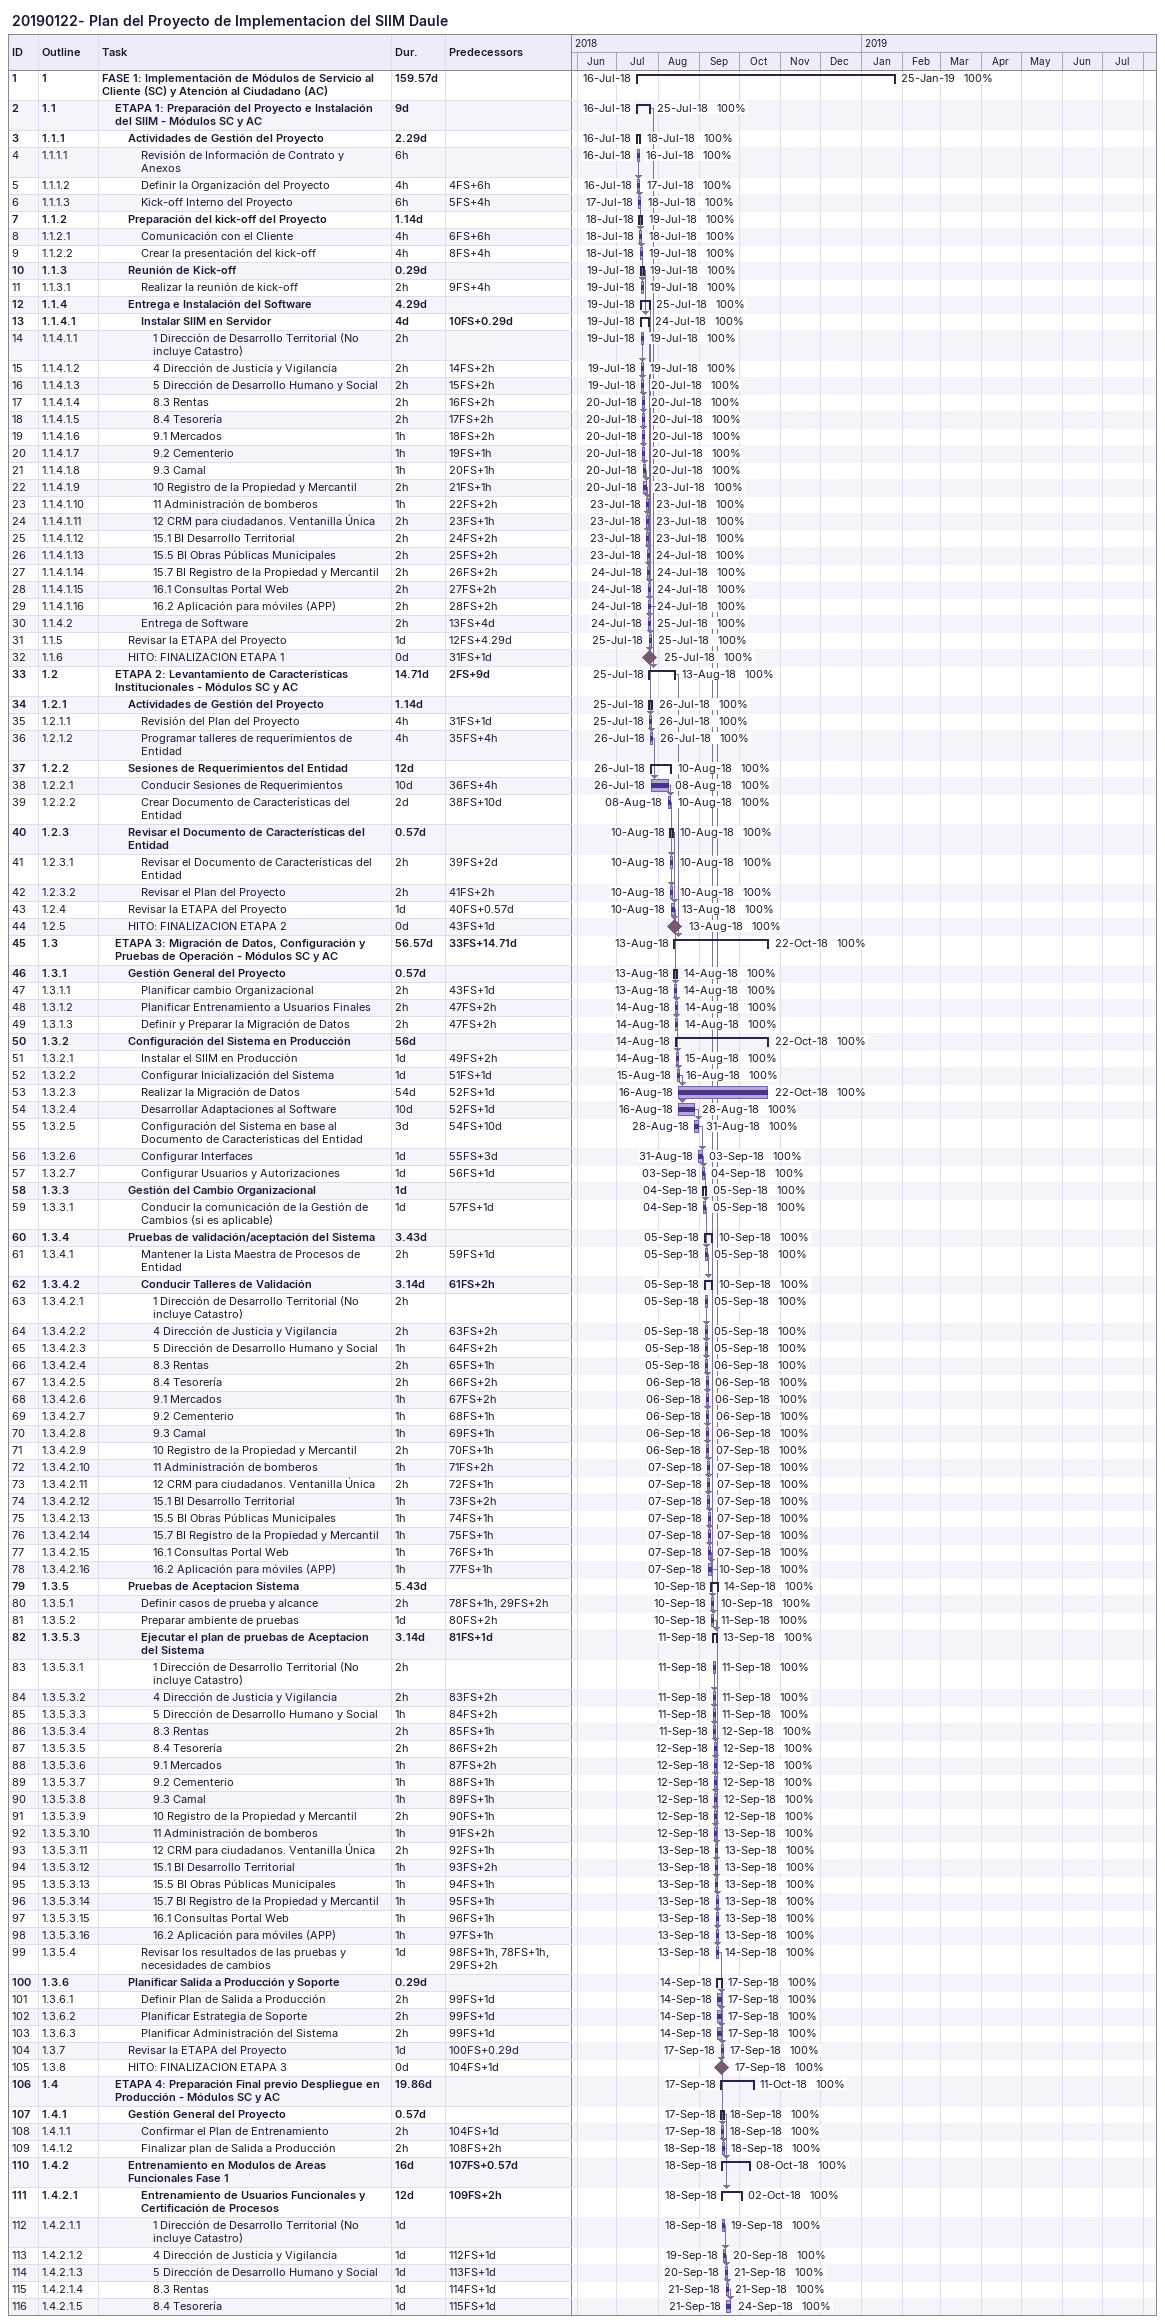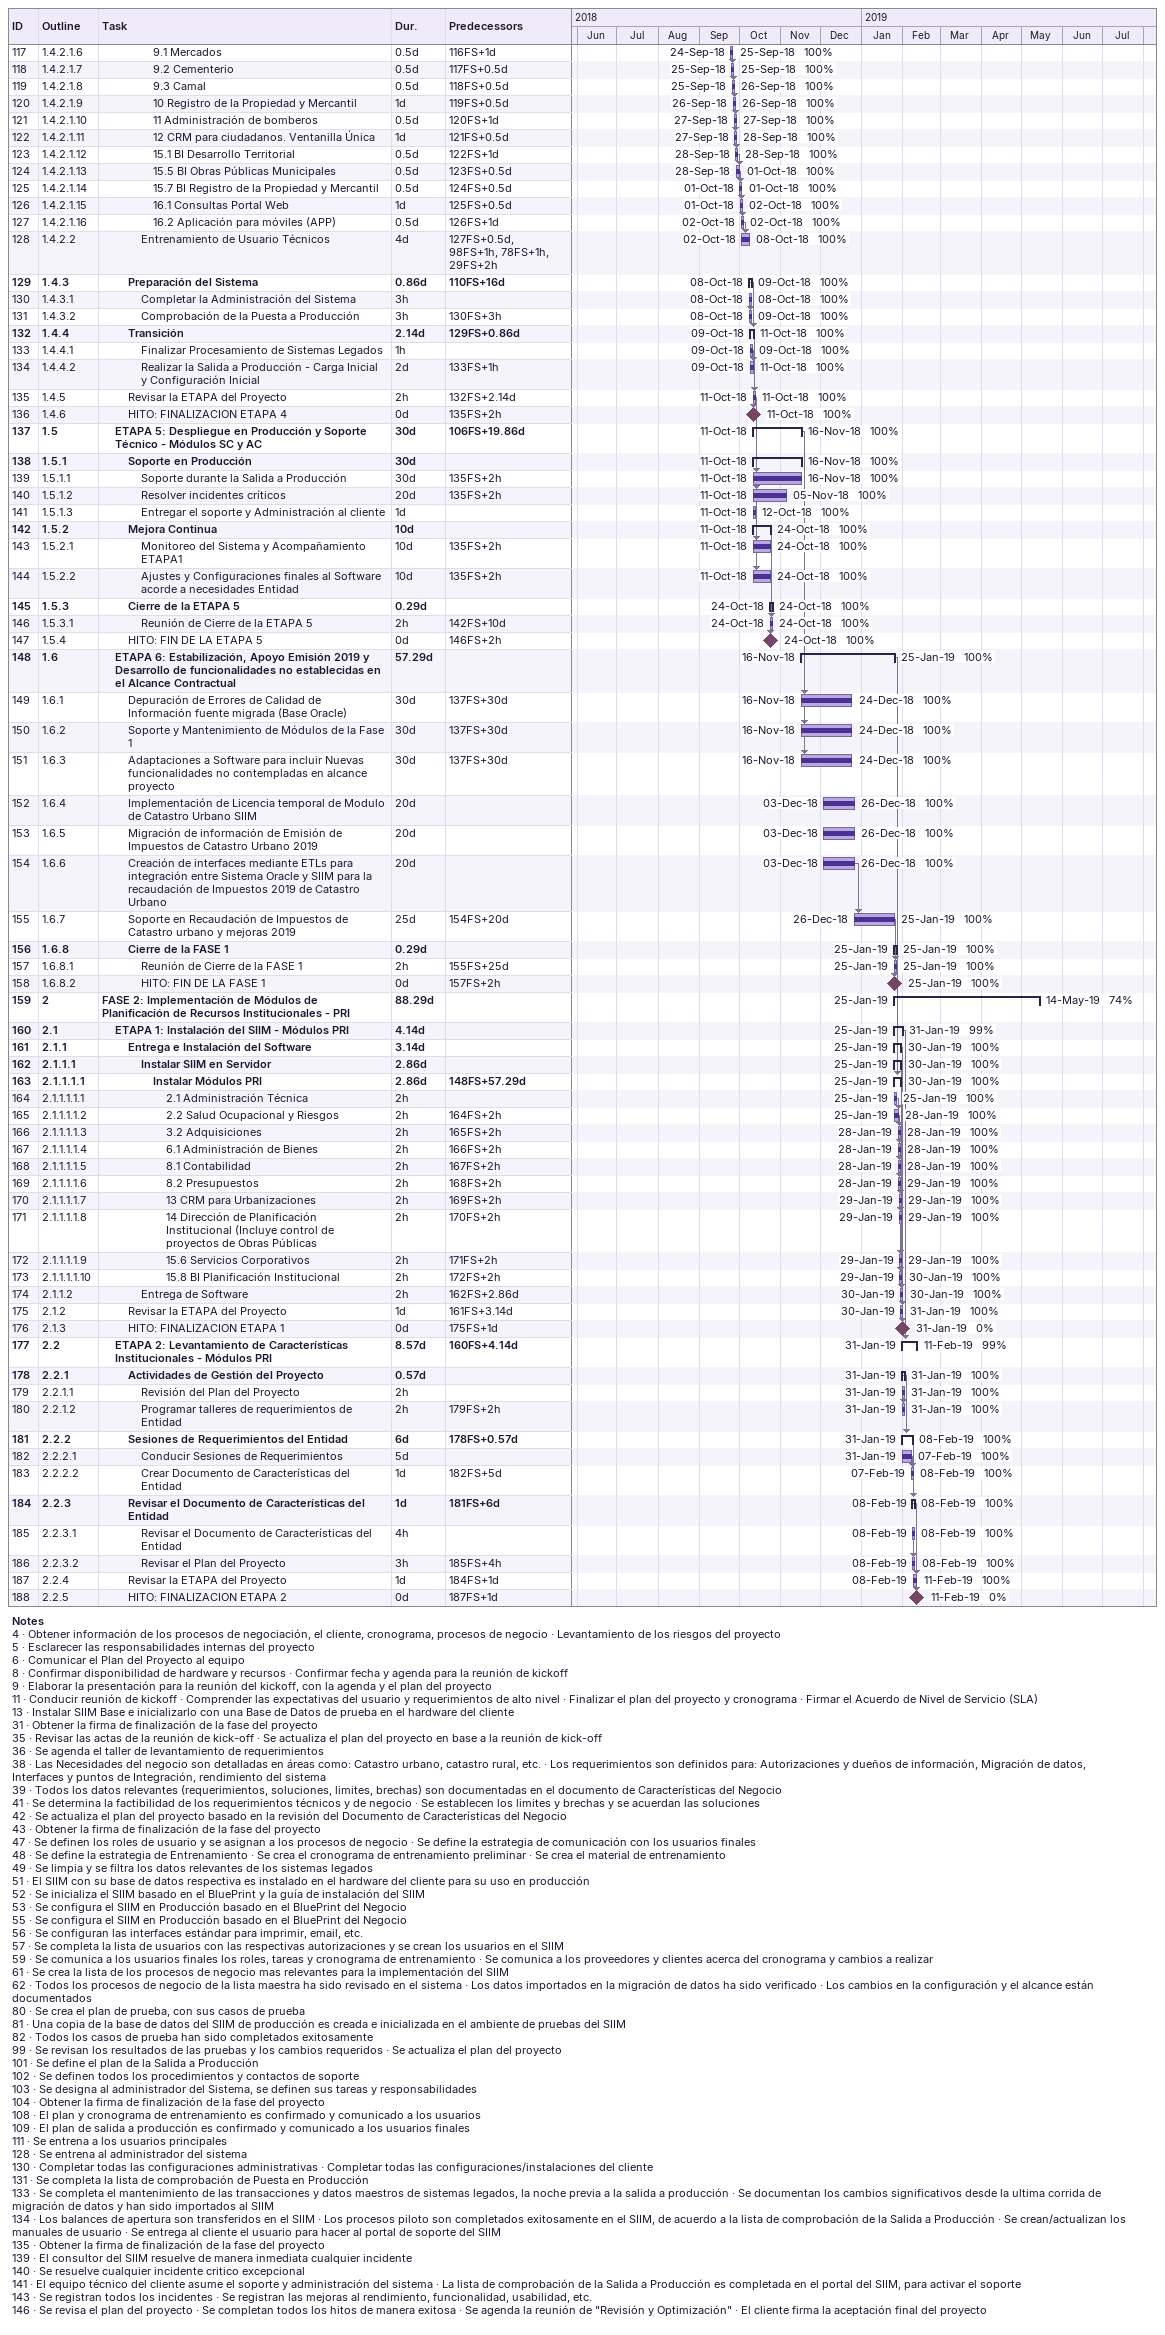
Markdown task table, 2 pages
20190122- Plan del Proyecto de Implementacion del SIIM Daule

| ID | WBS | Task | Duration | Start | Finish | Predecessors | % complete |
|---|---|---|---|---|---|---|---|
| 1 | 1 | **FASE 1: Implementación de Módulos de Servicio al Cliente (SC) y Atención al Ciudadano (AC)** | 159.57d | 2018-07-16 | 2019-01-25 |  | 100 |
| 2 | 1.1 | **ETAPA 1: Preparación del Proyecto e Instalación del SIIM - Módulos SC y AC** | 9d | 2018-07-16 | 2018-07-25 |  | 100 |
| 3 | 1.1.1 | **Actividades de Gestión del Proyecto** | 2.29d | 2018-07-16 | 2018-07-18 |  | 100 |
| 4 | 1.1.1.1 | Revisión de Información de Contrato y Anexos | 6h | 2018-07-16 | 2018-07-16 |  | 100 |
| 5 | 1.1.1.2 | Definir la Organización del Proyecto | 4h | 2018-07-16 | 2018-07-17 | 4FS+6h | 100 |
| 6 | 1.1.1.3 | Kick-off Interno del Proyecto | 6h | 2018-07-17 | 2018-07-18 | 5FS+4h | 100 |
| 7 | 1.1.2 | **Preparación del kick-off del Proyecto** | 1.14d | 2018-07-18 | 2018-07-19 |  | 100 |
| 8 | 1.1.2.1 | Comunicación con el Cliente | 4h | 2018-07-18 | 2018-07-18 | 6FS+6h | 100 |
| 9 | 1.1.2.2 | Crear la presentación del kick-off | 4h | 2018-07-18 | 2018-07-19 | 8FS+4h | 100 |
| 10 | 1.1.3 | **Reunión de Kick-off** | 0.29d | 2018-07-19 | 2018-07-19 |  | 100 |
| 11 | 1.1.3.1 | Realizar la reunión de kick-off | 2h | 2018-07-19 | 2018-07-19 | 9FS+4h | 100 |
| 12 | 1.1.4 | **Entrega e Instalación del Software** | 4.29d | 2018-07-19 | 2018-07-25 |  | 100 |
| 13 | 1.1.4.1 | **Instalar SIIM en Servidor** | 4d | 2018-07-19 | 2018-07-24 | 10FS+0.29d | 100 |
| 14 | 1.1.4.1.1 | 1 Dirección de Desarrollo Territorial (No incluye Catastro) | 2h | 2018-07-19 | 2018-07-19 |  | 100 |
| 15 | 1.1.4.1.2 | 4 Dirección de Justicia y Vigilancia | 2h | 2018-07-19 | 2018-07-19 | 14FS+2h | 100 |
| 16 | 1.1.4.1.3 | 5 Dirección de Desarrollo Humano y Social | 2h | 2018-07-19 | 2018-07-20 | 15FS+2h | 100 |
| 17 | 1.1.4.1.4 | 8.3 Rentas | 2h | 2018-07-20 | 2018-07-20 | 16FS+2h | 100 |
| 18 | 1.1.4.1.5 | 8.4 Tesorería | 2h | 2018-07-20 | 2018-07-20 | 17FS+2h | 100 |
| 19 | 1.1.4.1.6 | 9.1 Mercados | 1h | 2018-07-20 | 2018-07-20 | 18FS+2h | 100 |
| 20 | 1.1.4.1.7 | 9.2 Cementerio | 1h | 2018-07-20 | 2018-07-20 | 19FS+1h | 100 |
| 21 | 1.1.4.1.8 | 9.3 Camal | 1h | 2018-07-20 | 2018-07-20 | 20FS+1h | 100 |
| 22 | 1.1.4.1.9 | 10 Registro de la Propiedad y Mercantil | 2h | 2018-07-20 | 2018-07-23 | 21FS+1h | 100 |
| 23 | 1.1.4.1.10 | 11 Administración de bomberos | 1h | 2018-07-23 | 2018-07-23 | 22FS+2h | 100 |
| 24 | 1.1.4.1.11 | 12 CRM para ciudadanos. Ventanilla Única | 2h | 2018-07-23 | 2018-07-23 | 23FS+1h | 100 |
| 25 | 1.1.4.1.12 | 15.1 BI Desarrollo Territorial | 2h | 2018-07-23 | 2018-07-23 | 24FS+2h | 100 |
| 26 | 1.1.4.1.13 | 15.5 BI Obras Públicas Municipales | 2h | 2018-07-23 | 2018-07-24 | 25FS+2h | 100 |
| 27 | 1.1.4.1.14 | 15.7 BI Registro de la Propiedad y Mercantil | 2h | 2018-07-24 | 2018-07-24 | 26FS+2h | 100 |
| 28 | 1.1.4.1.15 | 16.1 Consultas Portal Web | 2h | 2018-07-24 | 2018-07-24 | 27FS+2h | 100 |
| 29 | 1.1.4.1.16 | 16.2 Aplicación para móviles (APP) | 2h | 2018-07-24 | 2018-07-24 | 28FS+2h | 100 |
| 30 | 1.1.4.2 | Entrega de Software | 2h | 2018-07-24 | 2018-07-25 | 13FS+4d | 100 |
| 31 | 1.1.5 | Revisar la ETAPA del Proyecto | 1d | 2018-07-25 | 2018-07-25 | 12FS+4.29d | 100 |
| 32 | 1.1.6 | HITO: FINALIZACION ETAPA 1 | 0d | 2018-07-25 | 2018-07-25 | 31FS+1d | 100 |
| 33 | 1.2 | **ETAPA 2: Levantamiento de Características Institucionales - Módulos SC y AC** | 14.71d | 2018-07-25 | 2018-08-13 | 2FS+9d | 100 |
| 34 | 1.2.1 | **Actividades de Gestión del Proyecto** | 1.14d | 2018-07-25 | 2018-07-26 |  | 100 |
| 35 | 1.2.1.1 | Revisión del Plan del Proyecto | 4h | 2018-07-25 | 2018-07-26 | 31FS+1d | 100 |
| 36 | 1.2.1.2 | Programar talleres de requerimientos de Entidad | 4h | 2018-07-26 | 2018-07-26 | 35FS+4h | 100 |
| 37 | 1.2.2 | **Sesiones de Requerimientos del Entidad** | 12d | 2018-07-26 | 2018-08-10 |  | 100 |
| 38 | 1.2.2.1 | Conducir Sesiones de Requerimientos | 10d | 2018-07-26 | 2018-08-08 | 36FS+4h | 100 |
| 39 | 1.2.2.2 | Crear Documento de Características del Entidad | 2d | 2018-08-08 | 2018-08-10 | 38FS+10d | 100 |
| 40 | 1.2.3 | **Revisar el Documento de Características del Entidad** | 0.57d | 2018-08-10 | 2018-08-10 |  | 100 |
| 41 | 1.2.3.1 | Revisar el Documento de Características del Entidad | 2h | 2018-08-10 | 2018-08-10 | 39FS+2d | 100 |
| 42 | 1.2.3.2 | Revisar el Plan del Proyecto | 2h | 2018-08-10 | 2018-08-10 | 41FS+2h | 100 |
| 43 | 1.2.4 | Revisar la ETAPA del Proyecto | 1d | 2018-08-10 | 2018-08-13 | 40FS+0.57d | 100 |
| 44 | 1.2.5 | HITO: FINALIZACION ETAPA 2 | 0d | 2018-08-13 | 2018-08-13 | 43FS+1d | 100 |
| 45 | 1.3 | **ETAPA 3: Migración de Datos, Configuración y Pruebas de Operación - Módulos SC y AC** | 56.57d | 2018-08-13 | 2018-10-22 | 33FS+14.71d | 100 |
| 46 | 1.3.1 | **Gestión General del Proyecto** | 0.57d | 2018-08-13 | 2018-08-14 |  | 100 |
| 47 | 1.3.1.1 | Planificar cambio Organizacional | 2h | 2018-08-13 | 2018-08-14 | 43FS+1d | 100 |
| 48 | 1.3.1.2 | Planificar Entrenamiento a Usuarios Finales | 2h | 2018-08-14 | 2018-08-14 | 47FS+2h | 100 |
| 49 | 1.3.1.3 | Definir y Preparar la Migración de Datos | 2h | 2018-08-14 | 2018-08-14 | 47FS+2h | 100 |
| 50 | 1.3.2 | **Configuración del Sistema en Producción** | 56d | 2018-08-14 | 2018-10-22 |  | 100 |
| 51 | 1.3.2.1 | Instalar el SIIM en Producción | 1d | 2018-08-14 | 2018-08-15 | 49FS+2h | 100 |
| 52 | 1.3.2.2 | Configurar Inicialización del Sistema | 1d | 2018-08-15 | 2018-08-16 | 51FS+1d | 100 |
| 53 | 1.3.2.3 | Realizar la Migración de Datos | 54d | 2018-08-16 | 2018-10-22 | 52FS+1d | 100 |
| 54 | 1.3.2.4 | Desarrollar Adaptaciones al Software | 10d | 2018-08-16 | 2018-08-28 | 52FS+1d | 100 |
| 55 | 1.3.2.5 | Configuración del Sistema en base al Documento de Características del Entidad | 3d | 2018-08-28 | 2018-08-31 | 54FS+10d | 100 |
| 56 | 1.3.2.6 | Configurar Interfaces | 1d | 2018-08-31 | 2018-09-03 | 55FS+3d | 100 |
| 57 | 1.3.2.7 | Configurar Usuarios y Autorizaciones | 1d | 2018-09-03 | 2018-09-04 | 56FS+1d | 100 |
| 58 | 1.3.3 | **Gestión del Cambio Organizacional** | 1d | 2018-09-04 | 2018-09-05 |  | 100 |
| 59 | 1.3.3.1 | Conducir la comunicación de la Gestión de Cambios (si es aplicable) | 1d | 2018-09-04 | 2018-09-05 | 57FS+1d | 100 |
| 60 | 1.3.4 | **Pruebas de validación/aceptación del Sistema** | 3.43d | 2018-09-05 | 2018-09-10 |  | 100 |
| 61 | 1.3.4.1 | Mantener la Lista Maestra de Procesos de Entidad | 2h | 2018-09-05 | 2018-09-05 | 59FS+1d | 100 |
| 62 | 1.3.4.2 | **Conducir Talleres de Validación** | 3.14d | 2018-09-05 | 2018-09-10 | 61FS+2h | 100 |
| 63 | 1.3.4.2.1 | 1 Dirección de Desarrollo Territorial (No incluye Catastro) | 2h | 2018-09-05 | 2018-09-05 |  | 100 |
| 64 | 1.3.4.2.2 | 4 Dirección de Justicia y Vigilancia | 2h | 2018-09-05 | 2018-09-05 | 63FS+2h | 100 |
| 65 | 1.3.4.2.3 | 5 Dirección de Desarrollo Humano y Social | 1h | 2018-09-05 | 2018-09-05 | 64FS+2h | 100 |
| 66 | 1.3.4.2.4 | 8.3 Rentas | 2h | 2018-09-05 | 2018-09-06 | 65FS+1h | 100 |
| 67 | 1.3.4.2.5 | 8.4 Tesorería | 2h | 2018-09-06 | 2018-09-06 | 66FS+2h | 100 |
| 68 | 1.3.4.2.6 | 9.1 Mercados | 1h | 2018-09-06 | 2018-09-06 | 67FS+2h | 100 |
| 69 | 1.3.4.2.7 | 9.2 Cementerio | 1h | 2018-09-06 | 2018-09-06 | 68FS+1h | 100 |
| 70 | 1.3.4.2.8 | 9.3 Camal | 1h | 2018-09-06 | 2018-09-06 | 69FS+1h | 100 |
| 71 | 1.3.4.2.9 | 10 Registro de la Propiedad y Mercantil | 2h | 2018-09-06 | 2018-09-07 | 70FS+1h | 100 |
| 72 | 1.3.4.2.10 | 11 Administración de bomberos | 1h | 2018-09-07 | 2018-09-07 | 71FS+2h | 100 |
| 73 | 1.3.4.2.11 | 12 CRM para ciudadanos. Ventanilla Única | 2h | 2018-09-07 | 2018-09-07 | 72FS+1h | 100 |
| 74 | 1.3.4.2.12 | 15.1 BI Desarrollo Territorial | 1h | 2018-09-07 | 2018-09-07 | 73FS+2h | 100 |
| 75 | 1.3.4.2.13 | 15.5 BI Obras Públicas Municipales | 1h | 2018-09-07 | 2018-09-07 | 74FS+1h | 100 |
| 76 | 1.3.4.2.14 | 15.7 BI Registro de la Propiedad y Mercantil | 1h | 2018-09-07 | 2018-09-07 | 75FS+1h | 100 |
| 77 | 1.3.4.2.15 | 16.1 Consultas Portal Web | 1h | 2018-09-07 | 2018-09-07 | 76FS+1h | 100 |
| 78 | 1.3.4.2.16 | 16.2 Aplicación para móviles (APP) | 1h | 2018-09-07 | 2018-09-10 | 77FS+1h | 100 |
| 79 | 1.3.5 | **Pruebas de Aceptacion Sistema** | 5.43d | 2018-09-10 | 2018-09-14 |  | 100 |
| 80 | 1.3.5.1 | Definir casos de prueba y alcance | 2h | 2018-09-10 | 2018-09-10 | 78FS+1h, 29FS+2h | 100 |
| 81 | 1.3.5.2 | Preparar ambiente de pruebas | 1d | 2018-09-10 | 2018-09-11 | 80FS+2h | 100 |
| 82 | 1.3.5.3 | **Ejecutar el plan de pruebas de Aceptacion del Sistema** | 3.14d | 2018-09-11 | 2018-09-13 | 81FS+1d | 100 |
| 83 | 1.3.5.3.1 | 1 Dirección de Desarrollo Territorial (No incluye Catastro) | 2h | 2018-09-11 | 2018-09-11 |  | 100 |
| 84 | 1.3.5.3.2 | 4 Dirección de Justicia y Vigilancia | 2h | 2018-09-11 | 2018-09-11 | 83FS+2h | 100 |
| 85 | 1.3.5.3.3 | 5 Dirección de Desarrollo Humano y Social | 1h | 2018-09-11 | 2018-09-11 | 84FS+2h | 100 |
| 86 | 1.3.5.3.4 | 8.3 Rentas | 2h | 2018-09-11 | 2018-09-12 | 85FS+1h | 100 |
| 87 | 1.3.5.3.5 | 8.4 Tesorería | 2h | 2018-09-12 | 2018-09-12 | 86FS+2h | 100 |
| 88 | 1.3.5.3.6 | 9.1 Mercados | 1h | 2018-09-12 | 2018-09-12 | 87FS+2h | 100 |
| 89 | 1.3.5.3.7 | 9.2 Cementerio | 1h | 2018-09-12 | 2018-09-12 | 88FS+1h | 100 |
| 90 | 1.3.5.3.8 | 9.3 Camal | 1h | 2018-09-12 | 2018-09-12 | 89FS+1h | 100 |
| 91 | 1.3.5.3.9 | 10 Registro de la Propiedad y Mercantil | 2h | 2018-09-12 | 2018-09-12 | 90FS+1h | 100 |
| 92 | 1.3.5.3.10 | 11 Administración de bomberos | 1h | 2018-09-12 | 2018-09-13 | 91FS+2h | 100 |
| 93 | 1.3.5.3.11 | 12 CRM para ciudadanos. Ventanilla Única | 2h | 2018-09-13 | 2018-09-13 | 92FS+1h | 100 |
| 94 | 1.3.5.3.12 | 15.1 BI Desarrollo Territorial | 1h | 2018-09-13 | 2018-09-13 | 93FS+2h | 100 |
| 95 | 1.3.5.3.13 | 15.5 BI Obras Públicas Municipales | 1h | 2018-09-13 | 2018-09-13 | 94FS+1h | 100 |
| 96 | 1.3.5.3.14 | 15.7 BI Registro de la Propiedad y Mercantil | 1h | 2018-09-13 | 2018-09-13 | 95FS+1h | 100 |
| 97 | 1.3.5.3.15 | 16.1 Consultas Portal Web | 1h | 2018-09-13 | 2018-09-13 | 96FS+1h | 100 |
| 98 | 1.3.5.3.16 | 16.2 Aplicación para móviles (APP) | 1h | 2018-09-13 | 2018-09-13 | 97FS+1h | 100 |
| 99 | 1.3.5.4 | Revisar los resultados de las pruebas y necesidades de cambios | 1d | 2018-09-13 | 2018-09-14 | 98FS+1h, 78FS+1h, 29FS+2h | 100 |
| 100 | 1.3.6 | **Planificar Salida a Producción y Soporte** | 0.29d | 2018-09-14 | 2018-09-17 |  | 100 |
| 101 | 1.3.6.1 | Definir Plan de Salida a Producción | 2h | 2018-09-14 | 2018-09-17 | 99FS+1d | 100 |
| 102 | 1.3.6.2 | Planificar Estrategia de Soporte | 2h | 2018-09-14 | 2018-09-17 | 99FS+1d | 100 |
| 103 | 1.3.6.3 | Planificar Administración del Sistema | 2h | 2018-09-14 | 2018-09-17 | 99FS+1d | 100 |
| 104 | 1.3.7 | Revisar la ETAPA del Proyecto | 1d | 2018-09-17 | 2018-09-17 | 100FS+0.29d | 100 |
| 105 | 1.3.8 | HITO: FINALIZACION ETAPA 3 | 0d | 2018-09-17 | 2018-09-17 | 104FS+1d | 100 |
| 106 | 1.4 | **ETAPA 4: Preparación Final previo Despliegue en Producción - Módulos SC y AC** | 19.86d | 2018-09-17 | 2018-10-11 |  | 100 |
| 107 | 1.4.1 | **Gestión General del Proyecto** | 0.57d | 2018-09-17 | 2018-09-18 |  | 100 |
| 108 | 1.4.1.1 | Confirmar el Plan de Entrenamiento | 2h | 2018-09-17 | 2018-09-18 | 104FS+1d | 100 |
| 109 | 1.4.1.2 | Finalizar plan de Salida a Producción | 2h | 2018-09-18 | 2018-09-18 | 108FS+2h | 100 |
| 110 | 1.4.2 | **Entrenamiento en Modulos de Areas Funcionales Fase 1** | 16d | 2018-09-18 | 2018-10-08 | 107FS+0.57d | 100 |
| 111 | 1.4.2.1 | **Entrenamiento de Usuarios Funcionales y Certificación de Procesos** | 12d | 2018-09-18 | 2018-10-02 | 109FS+2h | 100 |
| 112 | 1.4.2.1.1 | 1 Dirección de Desarrollo Territorial (No incluye Catastro) | 1d | 2018-09-18 | 2018-09-19 |  | 100 |
| 113 | 1.4.2.1.2 | 4 Dirección de Justicia y Vigilancia | 1d | 2018-09-19 | 2018-09-20 | 112FS+1d | 100 |
| 114 | 1.4.2.1.3 | 5 Dirección de Desarrollo Humano y Social | 1d | 2018-09-20 | 2018-09-21 | 113FS+1d | 100 |
| 115 | 1.4.2.1.4 | 8.3 Rentas | 1d | 2018-09-21 | 2018-09-21 | 114FS+1d | 100 |
| 116 | 1.4.2.1.5 | 8.4 Tesorería | 1d | 2018-09-21 | 2018-09-24 | 115FS+1d | 100 |
| 117 | 1.4.2.1.6 | 9.1 Mercados | 0.5d | 2018-09-24 | 2018-09-25 | 116FS+1d | 100 |
| 118 | 1.4.2.1.7 | 9.2 Cementerio | 0.5d | 2018-09-25 | 2018-09-25 | 117FS+0.5d | 100 |
| 119 | 1.4.2.1.8 | 9.3 Camal | 0.5d | 2018-09-25 | 2018-09-26 | 118FS+0.5d | 100 |
| 120 | 1.4.2.1.9 | 10 Registro de la Propiedad y Mercantil | 1d | 2018-09-26 | 2018-09-26 | 119FS+0.5d | 100 |
| 121 | 1.4.2.1.10 | 11 Administración de bomberos | 0.5d | 2018-09-27 | 2018-09-27 | 120FS+1d | 100 |
| 122 | 1.4.2.1.11 | 12 CRM para ciudadanos. Ventanilla Única | 1d | 2018-09-27 | 2018-09-28 | 121FS+0.5d | 100 |
| 123 | 1.4.2.1.12 | 15.1 BI Desarrollo Territorial | 0.5d | 2018-09-28 | 2018-09-28 | 122FS+1d | 100 |
| 124 | 1.4.2.1.13 | 15.5 BI Obras Públicas Municipales | 0.5d | 2018-09-28 | 2018-10-01 | 123FS+0.5d | 100 |
| 125 | 1.4.2.1.14 | 15.7 BI Registro de la Propiedad y Mercantil | 0.5d | 2018-10-01 | 2018-10-01 | 124FS+0.5d | 100 |
| 126 | 1.4.2.1.15 | 16.1 Consultas Portal Web | 1d | 2018-10-01 | 2018-10-02 | 125FS+0.5d | 100 |
| 127 | 1.4.2.1.16 | 16.2 Aplicación para móviles (APP) | 0.5d | 2018-10-02 | 2018-10-02 | 126FS+1d | 100 |
| 128 | 1.4.2.2 | Entrenamiento de Usuario Técnicos | 4d | 2018-10-02 | 2018-10-08 | 127FS+0.5d, 98FS+1h, 78FS+1h, 29FS+2h | 100 |
| 129 | 1.4.3 | **Preparación del Sistema** | 0.86d | 2018-10-08 | 2018-10-09 | 110FS+16d | 100 |
| 130 | 1.4.3.1 | Completar la Administración del Sistema | 3h | 2018-10-08 | 2018-10-08 |  | 100 |
| 131 | 1.4.3.2 | Comprobación de la Puesta a Producción | 3h | 2018-10-08 | 2018-10-09 | 130FS+3h | 100 |
| 132 | 1.4.4 | **Transición** | 2.14d | 2018-10-09 | 2018-10-11 | 129FS+0.86d | 100 |
| 133 | 1.4.4.1 | Finalizar Procesamiento de Sistemas Legados | 1h | 2018-10-09 | 2018-10-09 |  | 100 |
| 134 | 1.4.4.2 | Realizar la Salida a Producción - Carga Inicial y Configuración Inicial | 2d | 2018-10-09 | 2018-10-11 | 133FS+1h | 100 |
| 135 | 1.4.5 | Revisar la ETAPA del Proyecto | 2h | 2018-10-11 | 2018-10-11 | 132FS+2.14d | 100 |
| 136 | 1.4.6 | HITO: FINALIZACION ETAPA 4 | 0d | 2018-10-11 | 2018-10-11 | 135FS+2h | 100 |
| 137 | 1.5 | **ETAPA 5: Despliegue en Producción y Soporte Técnico - Módulos SC y AC** | 30d | 2018-10-11 | 2018-11-16 | 106FS+19.86d | 100 |
| 138 | 1.5.1 | **Soporte en Producción** | 30d | 2018-10-11 | 2018-11-16 |  | 100 |
| 139 | 1.5.1.1 | Soporte durante la Salida a Producción | 30d | 2018-10-11 | 2018-11-16 | 135FS+2h | 100 |
| 140 | 1.5.1.2 | Resolver incidentes críticos | 20d | 2018-10-11 | 2018-11-05 | 135FS+2h | 100 |
| 141 | 1.5.1.3 | Entregar el soporte y Administración al cliente | 1d | 2018-10-11 | 2018-10-12 |  | 100 |
| 142 | 1.5.2 | **Mejora Continua** | 10d | 2018-10-11 | 2018-10-24 |  | 100 |
| 143 | 1.5.2.1 | Monitoreo del Sistema y Acompañamiento ETAPA1 | 10d | 2018-10-11 | 2018-10-24 | 135FS+2h | 100 |
| 144 | 1.5.2.2 | Ajustes y Configuraciones finales al Software acorde a necesidades Entidad | 10d | 2018-10-11 | 2018-10-24 | 135FS+2h | 100 |
| 145 | 1.5.3 | **Cierre de la ETAPA 5** | 0.29d | 2018-10-24 | 2018-10-24 |  | 100 |
| 146 | 1.5.3.1 | Reunión de Cierre de la ETAPA 5 | 2h | 2018-10-24 | 2018-10-24 | 142FS+10d | 100 |
| 147 | 1.5.4 | HITO: FIN DE LA ETAPA 5 | 0d | 2018-10-24 | 2018-10-24 | 146FS+2h | 100 |
| 148 | 1.6 | **ETAPA 6: Estabilización, Apoyo Emisión 2019 y Desarrollo de funcionalidades no establecidas en el Alcance Contractual** | 57.29d | 2018-11-16 | 2019-01-25 |  | 100 |
| 149 | 1.6.1 | Depuración de Errores de Calidad de Información fuente migrada (Base Oracle) | 30d | 2018-11-16 | 2018-12-24 | 137FS+30d | 100 |
| 150 | 1.6.2 | Soporte y Mantenimiento de Módulos de la Fase 1 | 30d | 2018-11-16 | 2018-12-24 | 137FS+30d | 100 |
| 151 | 1.6.3 | Adaptaciones a Software para incluir Nuevas funcionalidades no contempladas en alcance proyecto | 30d | 2018-11-16 | 2018-12-24 | 137FS+30d | 100 |
| 152 | 1.6.4 | Implementación de Licencia temporal de Modulo de Catastro Urbano SIIM | 20d | 2018-12-03 | 2018-12-26 |  | 100 |
| 153 | 1.6.5 | Migración de información de Emisión de Impuestos de Catastro Urbano 2019 | 20d | 2018-12-03 | 2018-12-26 |  | 100 |
| 154 | 1.6.6 | Creación de interfaces mediante ETLs para integración entre Sistema Oracle y SIIM para la recaudación de Impuestos 2019 de Catastro Urbano | 20d | 2018-12-03 | 2018-12-26 |  | 100 |
| 155 | 1.6.7 | Soporte en Recaudación de Impuestos de Catastro urbano y mejoras 2019 | 25d | 2018-12-26 | 2019-01-25 | 154FS+20d | 100 |
| 156 | 1.6.8 | **Cierre de la FASE 1** | 0.29d | 2019-01-25 | 2019-01-25 |  | 100 |
| 157 | 1.6.8.1 | Reunión de Cierre de la FASE 1 | 2h | 2019-01-25 | 2019-01-25 | 155FS+25d | 100 |
| 158 | 1.6.8.2 | HITO: FIN DE LA FASE 1 | 0d | 2019-01-25 | 2019-01-25 | 157FS+2h | 100 |
| 159 | 2 | **FASE 2: Implementación de Módulos de Planificación de Recursos Institucionales - PRI** | 88.29d | 2019-01-25 | 2019-05-14 |  | 74 |
| 160 | 2.1 | **ETAPA 1: Instalación del SIIM - Módulos PRI** | 4.14d | 2019-01-25 | 2019-01-31 |  | 99 |
| 161 | 2.1.1 | **Entrega e Instalación del Software** | 3.14d | 2019-01-25 | 2019-01-30 |  | 100 |
| 162 | 2.1.1.1 | **Instalar SIIM en Servidor** | 2.86d | 2019-01-25 | 2019-01-30 |  | 100 |
| 163 | 2.1.1.1.1 | **Instalar Módulos PRI** | 2.86d | 2019-01-25 | 2019-01-30 | 148FS+57.29d | 100 |
| 164 | 2.1.1.1.1.1 | 2.1 Administración Técnica | 2h | 2019-01-25 | 2019-01-25 |  | 100 |
| 165 | 2.1.1.1.1.2 | 2.2 Salud Ocupacional y Riesgos | 2h | 2019-01-25 | 2019-01-28 | 164FS+2h | 100 |
| 166 | 2.1.1.1.1.3 | 3.2 Adquisiciones | 2h | 2019-01-28 | 2019-01-28 | 165FS+2h | 100 |
| 167 | 2.1.1.1.1.4 | 6.1 Administración de Bienes | 2h | 2019-01-28 | 2019-01-28 | 166FS+2h | 100 |
| 168 | 2.1.1.1.1.5 | 8.1 Contabilidad | 2h | 2019-01-28 | 2019-01-28 | 167FS+2h | 100 |
| 169 | 2.1.1.1.1.6 | 8.2 Presupuestos | 2h | 2019-01-28 | 2019-01-29 | 168FS+2h | 100 |
| 170 | 2.1.1.1.1.7 | 13 CRM para Urbanizaciones | 2h | 2019-01-29 | 2019-01-29 | 169FS+2h | 100 |
| 171 | 2.1.1.1.1.8 | 14 Dirección de Planificación Institucional (Incluye control de proyectos de Obras Públicas | 2h | 2019-01-29 | 2019-01-29 | 170FS+2h | 100 |
| 172 | 2.1.1.1.1.9 | 15.6 Servicios Corporativos | 2h | 2019-01-29 | 2019-01-29 | 171FS+2h | 100 |
| 173 | 2.1.1.1.1.10 | 15.8 BI Planificación Institucional | 2h | 2019-01-29 | 2019-01-30 | 172FS+2h | 100 |
| 174 | 2.1.1.2 | Entrega de Software | 2h | 2019-01-30 | 2019-01-30 | 162FS+2.86d | 100 |
| 175 | 2.1.2 | Revisar la ETAPA del Proyecto | 1d | 2019-01-30 | 2019-01-31 | 161FS+3.14d | 100 |
| 176 | 2.1.3 | HITO: FINALIZACION ETAPA 1 | 0d | 2019-01-31 | 2019-01-31 | 175FS+1d | 0 |
| 177 | 2.2 | **ETAPA 2: Levantamiento de Características Institucionales - Módulos PRI** | 8.57d | 2019-01-31 | 2019-02-11 | 160FS+4.14d | 99 |
| 178 | 2.2.1 | **Actividades de Gestión del Proyecto** | 0.57d | 2019-01-31 | 2019-01-31 |  | 100 |
| 179 | 2.2.1.1 | Revisión del Plan del Proyecto | 2h | 2019-01-31 | 2019-01-31 |  | 100 |
| 180 | 2.2.1.2 | Programar talleres de requerimientos de Entidad | 2h | 2019-01-31 | 2019-01-31 | 179FS+2h | 100 |
| 181 | 2.2.2 | **Sesiones de Requerimientos del Entidad** | 6d | 2019-01-31 | 2019-02-08 | 178FS+0.57d | 100 |
| 182 | 2.2.2.1 | Conducir Sesiones de Requerimientos | 5d | 2019-01-31 | 2019-02-07 |  | 100 |
| 183 | 2.2.2.2 | Crear Documento de Características del Entidad | 1d | 2019-02-07 | 2019-02-08 | 182FS+5d | 100 |
| 184 | 2.2.3 | **Revisar el Documento de Características del Entidad** | 1d | 2019-02-08 | 2019-02-08 | 181FS+6d | 100 |
| 185 | 2.2.3.1 | Revisar el Documento de Características del Entidad | 4h | 2019-02-08 | 2019-02-08 |  | 100 |
| 186 | 2.2.3.2 | Revisar el Plan del Proyecto | 3h | 2019-02-08 | 2019-02-08 | 185FS+4h | 100 |
| 187 | 2.2.4 | Revisar la ETAPA del Proyecto | 1d | 2019-02-08 | 2019-02-11 | 184FS+1d | 100 |
| 188 | 2.2.5 | HITO: FINALIZACION ETAPA 2 | 0d | 2019-02-11 | 2019-02-11 | 187FS+1d | 0 |

Notes
- 4: · Obtener información de los procesos de negociación, el cliente, cronograma, procesos de negocio · Levantamiento de los riesgos del proyecto
- 5: · Esclarecer las responsabilidades internas del proyecto
- 6: · Comunicar el Plan del Proyecto al equipo
- 8: · Confirmar disponibilidad de hardware y recursos · Confirmar fecha y agenda para la reunión de kickoff
- 9: · Elaborar la presentación para la reunión del kickoff, con la agenda y el plan del proyecto
- 11: · Conducir reunión de kickoff · Comprender las expectativas del usuario y requerimientos de alto nivel · Finalizar el plan del proyecto y cronograma · Firmar el Acuerdo de Nivel de Servicio (SLA)
- 13: · Instalar SIIM Base e inicializarlo con una Base de Datos de prueba en el hardware del cliente
- 31: · Obtener la firma de finalización de la fase del proyecto
- 35: · Revisar las actas de la reunión de kick-off · Se actualiza el plan del proyecto en base a la reunión de kick-off
- 36: · Se agenda el taller de levantamiento de requerimientos
- 38: · Las Necesidades del negocio son detalladas en áreas como: Catastro urbano, catastro rural, etc. · Los requerimientos son definidos para: Autorizaciones y dueños de información, Migración de datos, Interfaces y puntos de Integración, rendimiento del sistema
- 39: · Todos los datos relevantes (requerimientos, soluciones, limites, brechas) son documentadas en el documento de Características del Negocio
- 41: · Se determina la factibilidad de los requerimientos técnicos y de negocio · Se establecen los limites y brechas y se acuerdan las soluciones
- 42: · Se actualiza el plan del proyecto basado en la revisión del Documento de Características del Negocio
- 43: · Obtener la firma de finalización de la fase del proyecto
- 47: · Se definen los roles de usuario y se asignan a los procesos de negocio · Se define la estrategia de comunicación con los usuarios finales
- 48: · Se define la estrategia de Entrenamiento · Se crea el cronograma de entrenamiento preliminar · Se crea el material de entrenamiento
- 49: · Se limpia y se filtra los datos relevantes de los sistemas legados
- 51: · El SIIM con su base de datos respectiva es instalado en el hardware del cliente para su uso en producción
- 52: · Se inicializa el SIIM basado en el BluePrint y la guía de instalación del SIIM
- 53: · Se configura el SIIM en Producción basado en el BluePrint del Negocio
- 55: · Se configura el SIIM en Producción basado en el BluePrint del Negocio
- 56: · Se configuran las interfaces estándar para imprimir, email, etc.
- 57: · Se completa la lista de usuarios con las respectivas autorizaciones y se crean los usuarios en el SIIM
- 59: · Se comunica a los usuarios finales los roles, tareas y cronograma de entrenamiento · Se comunica a los proveedores y clientes acerca del cronograma y cambios a realizar
- 61: · Se crea la lista de los procesos de negocio mas relevantes para la implementación del SIIM
- 62: · Todos los procesos de negocio de la lista maestra ha sido revisado en el sistema · Los datos importados en la migración de datos ha sido verificado · Los cambios en la configuración y el alcance están documentados
- 80: · Se crea el plan de prueba, con sus casos de prueba
- 81: · Una copia de la base de datos del SIIM de producción es creada e inicializada en el ambiente de pruebas del SIIM
- 82: · Todos los casos de prueba han sido completados exitosamente
- 99: · Se revisan los resultados de las pruebas y los cambios requeridos · Se actualiza el plan del proyecto
- 101: · Se define el plan de la Salida a Producción
- 102: · Se definen todos los procedimientos y contactos de soporte
- 103: · Se designa al administrador del Sistema, se definen sus tareas y responsabilidades
- 104: · Obtener la firma de finalización de la fase del proyecto
- 108: · El plan y cronograma de entrenamiento es confirmado y comunicado a los usuarios
- 109: · El plan de salida a producción es confirmado y comunicado a los usuarios finales
- 111: · Se entrena a los usuarios principales
- 128: · Se entrena al administrador del sistema
- 130: · Completar todas las configuraciones administrativas · Completar todas las configuraciones/instalaciones del cliente
- 131: · Se completa la lista de comprobación de Puesta en Producción
- 133: · Se completa el mantenimiento de las transacciones y datos maestros de sistemas legados, la noche previa a la salida a producción · Se documentan los cambios significativos desde la ultima corrida de migración de datos y han sido importados al SIIM
- 134: · Los balances de apertura son transferidos en el SIIM · Los procesos piloto son completados exitosamente en el SIIM, de acuerdo a la lista de comprobación de la Salida a Producción · Se crean/actualizan los manuales de usuario · Se entrega al cliente el usuario para hacer al portal de soporte del SIIM
- 135: · Obtener la firma de finalización de la fase del proyecto
- 139: · El consultor del SIIM resuelve de manera inmediata cualquier incidente
- 140: · Se resuelve cualquier incidente critico excepcional
- 141: · El equipo técnico del cliente asume el soporte y administración del sistema · La lista de comprobación de la Salida a Producción es completada en el portal del SIIM, para activar el soporte
- 143: · Se registran todos los incidentes · Se registran las mejoras al rendimiento, funcionalidad, usabilidad, etc.
- 146: · Se revisa el plan del proyecto · Se completan todos los hitos de manera exitosa · Se agenda la reunión de "Revisión y Optimización" · El cliente firma la aceptación final del proyecto
